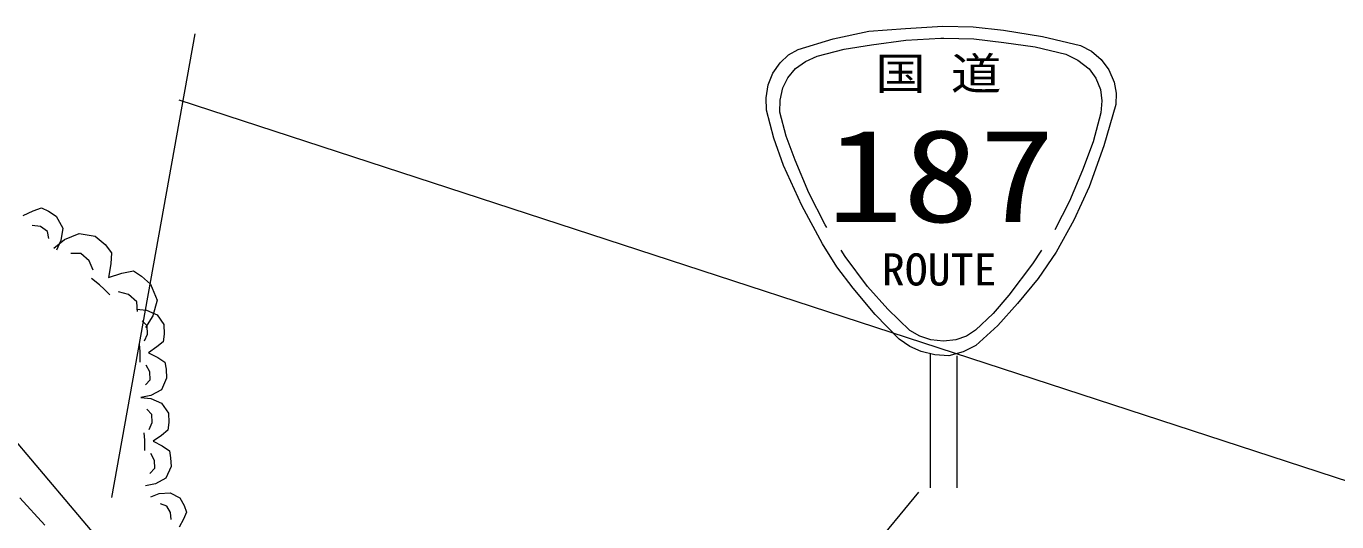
# Model space of a CAD drawing. Units: millimetres, scale not verified. Extents: x 61922 to 701922, y 6976 to 366976.
# Drawn here: x 522785 to 552667, y 307688 to 319000 of the extents above; entities that cross this region are included whole.
import ezdxf
from ezdxf.enums import TextEntityAlignment as Align

# ---------------------------------------------------------------- set-up
doc = ezdxf.new("R2010")
doc.units = ezdxf.units.MM
doc.header["$LTSCALE"] = 1000
doc.layers.add('S-BGD', color=1, linetype='Continuous', lineweight=13)
doc.layers.add('S-BGD-HTXT', color=6, linetype='Continuous', lineweight=13)
doc.styles.add('ＭＳ ゴシック', font='')
doc.styles.get('ＭＳ ゴシック').set_extended_font_data('MS Gothic')

msp = doc.modelspace()

# ---------------------------------------------------------------- linework, layer by layer
at = {"layer": 'S-BGD'}
for p, q in [((541186, 318709), (541995, 318888)), ((541995, 318888), (542833, 318949)), ((542833, 318949), (543682, 319000)), ((543682, 319000), (544375, 318985)), ((544375, 318985), (545068, 318910)), ((545068, 318910), (545954, 318764)), ((540387, 318470), (541186, 318709)), ((541432, 318473), (542057, 318574)), ((542057, 318574), (542842, 318681)), ((542842, 318681), (543637, 318727)), ((543637, 318727), (543667, 318727)), ((543667, 318727), (543707, 318727)), ((543707, 318727), (544392, 318709)), ((544392, 318709), (545076, 318631)), ((545076, 318631), (545789, 318528)), ((545954, 318764), (546821, 318560)), ((546821, 318560), (547075, 318427)), ((539976, 318167), (540165, 318344)), ((540165, 318344), (540387, 318470)), ((540551, 318197), (540816, 318312)), ((540816, 318312), (541432, 318473)), ((545789, 318528), (546486, 318364)), ((546486, 318364), (546766, 318225)), ((547075, 318427), (547295, 318242)), ((539810, 317926), (539976, 318167)), ((540153, 317825), (540325, 318034)), ((540325, 318034), (540551, 318197)), ((546766, 318225), (547024, 318028)), ((547024, 318028), (547174, 317814)), ((547295, 318242), (547466, 318001)), ((547466, 318001), (547589, 317722)), ((539653, 317368), (539700, 317659)), ((539700, 317659), (539810, 317926)), ((540039, 317592), (540153, 317825)), ((547174, 317814), (547277, 317558)), ((547589, 317722), (547638, 317471)), ((539667, 317084), (539653, 317368)), ((539974, 317314), (540039, 317592)), ((547277, 317558), (547313, 317297)), ((547638, 317471), (547627, 317212)), ((539830, 316442), (539667, 317084)), ((539970, 317041), (539974, 317314)), ((547313, 317297), (547287, 317025)), ((547627, 317212), (547355, 316270)), ((540115, 316487), (539970, 317041)), ((547287, 317025), (547109, 316361)), ((540319, 315946), (540115, 316487)), ((540050, 315821), (539830, 316442)), ((547109, 316361), (546872, 315714)), ((547355, 316270), (547020, 315335)), ((540630, 315194), (540319, 315946)), ((540471, 314911), (540050, 315821)), ((546872, 315714), (546574, 315005)), ((547020, 315335), (546669, 314576)), ((540998, 314465), (540630, 315194)), ((546574, 315005), (546237, 314354)), ((522716, 314678), (522942, 314785)), ((522942, 314785), (523136, 314856)), ((523136, 314856), (523291, 314779)), ((523291, 314779), (523469, 314661)), ((523469, 314661), (523620, 314394)), ((540942, 314034), (540471, 314911)), ((523108, 314425), (522920, 314453)), ((523268, 314318), (523108, 314425)), ((523620, 314394), (523578, 314107)), ((541037, 314403), (540998, 314465)), ((546669, 314576), (546266, 313845)), ((523299, 314151), (523268, 314318)), ((523414, 313932), (523655, 314135)), ((523578, 314107), (523476, 313885)), ((523655, 314135), (523992, 314272)), ((523992, 314272), (524359, 314210)), ((524359, 314210), (524584, 314016)), ((524030, 313810), (523805, 313813)), ((524223, 313642), (524030, 313810)), ((524584, 314016), (524729, 313825)), ((524729, 313825), (524713, 313574)), ((541267, 313511), (540942, 314034)), ((541458, 313745), (541365, 313890)), ((545936, 313890), (545732, 313579)), ((546266, 313845), (545855, 313243)), ((524312, 313428), (524223, 313642)), ((524713, 313574), (524662, 313262)), ((541640, 313022), (541267, 313511)), ((541969, 313058), (541458, 313745)), ((545732, 313579), (545186, 312859)), ((524453, 313096), (524277, 313240)), ((524662, 313262), (524968, 313363)), ((524968, 313363), (525228, 313420)), ((525228, 313420), (525413, 313296)), ((525413, 313296), (525622, 313116)), ((545855, 313243), (545390, 312669)), ((524563, 313001), (524453, 313096)), ((524695, 312868), (524563, 313001)), ((525120, 312874), (524886, 312941)), ((525308, 312711), (525120, 312874)), ((525622, 313116), (525771, 312749)), ((542144, 312420), (541640, 313022)), ((542427, 312539), (541969, 313058)), ((525319, 312492), (525308, 312711)), ((525771, 312749), (525669, 312389)), ((545186, 312859), (544832, 312443)), ((545390, 312669), (544938, 312170)), ((525296, 312545), (525525, 312522)), ((525544, 312158), (525431, 312279)), ((525669, 312389), (525502, 312123)), ((525525, 312522), (525768, 312413)), ((525768, 312413), (525921, 312188)), ((542689, 311860), (542144, 312420)), ((542932, 312058), (542427, 312539)), ((544832, 312443), (544429, 312064)), ((525485, 311816), (525553, 311972)), ((525553, 311972), (525544, 312158)), ((525933, 311971), (525906, 311798)), ((525921, 312188), (525933, 311971)), ((543160, 311923), (542932, 312058)), ((544429, 312064), (544221, 311928)), ((544938, 312170), (544440, 311713)), ((525382, 311573), (525368, 311740)), ((525766, 311679), (525575, 311548)), ((525906, 311798), (525766, 311679)), ((542933, 311689), (542689, 311860)), ((543194, 311577), (542933, 311689)), ((543413, 311845), (543160, 311923)), ((543697, 311814), (543413, 311845)), ((543980, 311844), (543697, 311814)), ((544221, 311928), (543980, 311844)), ((544440, 311713), (544147, 311570)), ((525387, 311467), (525382, 311573)), ((525384, 311331), (525387, 311467)), ((525575, 311548), (525783, 311437)), ((525783, 311437), (525946, 311329)), ((543503, 311499), (543194, 311577)), ((543407, 308464), (543407, 311513)), ((543820, 311480), (543503, 311499)), ((544147, 311570), (543820, 311480)), ((544007, 311475), (544007, 308464)), ((525603, 311109), (525519, 311267)), ((525612, 310928), (525603, 311109)), ((525946, 311329), (525974, 311169)), ((525974, 311169), (525985, 310967)), ((525502, 310811), (525612, 310928)), ((525985, 310967), (525867, 310703)), ((525625, 310574), (525400, 310527)), ((525400, 310527), (525629, 310504)), ((525867, 310703), (525625, 310574)), ((525629, 310504), (525872, 310395)), ((525648, 310140), (525535, 310261)), ((525872, 310395), (526026, 310170)), ((525590, 309798), (525658, 309954)), ((525658, 309954), (525648, 310140)), ((526037, 309953), (526011, 309780)), ((526026, 310170), (526037, 309953)), ((522306, 309813), (524849, 306794)), ((525486, 309555), (525472, 309722)), ((525870, 309661), (525679, 309530)), ((526011, 309780), (525870, 309661)), ((525491, 309449), (525486, 309555)), ((525488, 309313), (525491, 309449)), ((525679, 309530), (525888, 309419)), ((525888, 309419), (526050, 309311)), ((526050, 309311), (526078, 309151)), ((525707, 309091), (525623, 309249)), ((525717, 308910), (525707, 309091)), ((526078, 309151), (526089, 308949)), ((525606, 308793), (525717, 308910)), ((525971, 308685), (525730, 308556)), ((526089, 308949), (525971, 308685)), ((525730, 308556), (525505, 308509)), ((522638, 308235), (523206, 307614)), ((525624, 308258), (525820, 308336)), ((525820, 308336), (526065, 308350)), ((525989, 308048), (525847, 308099)), ((526065, 308350), (526285, 308232)), ((526285, 308232), (526386, 308060)), ((543133, 308363), (531922, 294828)), ((526076, 307900), (525989, 308048)), ((526087, 307745), (526076, 307900)), ((526438, 307907), (526373, 307751)), ((526386, 308060), (526438, 307907)), ((526373, 307751), (526273, 307564))]:
    msp.add_line(p, q, dxfattribs=at)
at = {"layer": 'S-BGD-HTXT'}
for p, q in [((524738, 308243), (526640, 318822)), ((526267, 317322), (593872, 295220))]:
    msp.add_line(p, q, dxfattribs=at)

# ---------------------------------------------------------------- texts
at = {"layer": 'S-BGD', "style": 'ＭＳ ゴシック'}
for s, height, width, p in [('国 道', 733.1, 1.15, (542146, 317333)), ('187', 2126, 1.2, (541037, 313890)), ('ROUTE', 733.1, 1.05, (542293, 312862))]:
    msp.add_text(s, height=height, dxfattribs=dict(at, width=width)).set_placement(p, align=Align.BOTTOM_LEFT)

doc.saveas('drawing.dxf')
